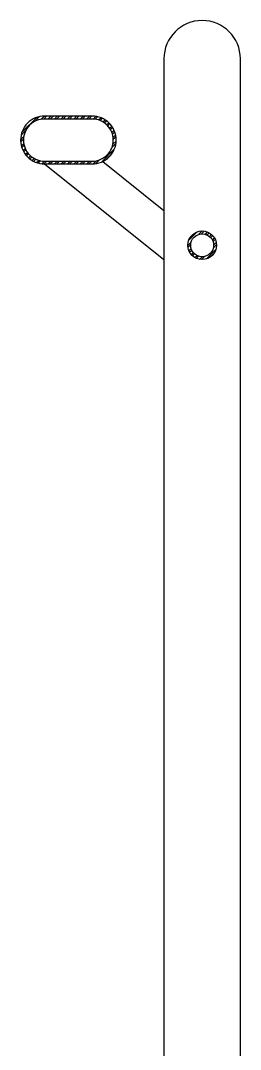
# Model space of a CAD drawing. Extents: x 343299501 to 344531018, y 671200678 to 672446893.
# Drawn here: x 344117328 to 344117558, y 672005912 to 672006988 of the extents above; entities that cross this region are included whole.
import ezdxf

# ---------------------------------------------------------------- set-up
doc = ezdxf.new("R2010")
doc.units = 0
doc.header["$LTSCALE"] = 10
doc.header["$MEASUREMENT"] = 0

msp = doc.modelspace()

# ---------------------------------------------------------------- hatches: boundary and pattern name
h = msp.add_hatch()
h.set_pattern_fill('ANSI32', color=8)
h.set_pattern_definition([(45, (344110015.0896, 672004614.894), (-3.367596, 3.367596), []), (45, (344110017.3346, 672004614.894), (-3.367596, 3.367596), [])])
edge = h.paths.add_edge_path()
edge.add_line((344117353.4, 672006885.3), (344117403.4, 672006885.3))
edge.add_arc((344117403.4, 672006863.3), 22, 0, 90, ccw=False)
edge.add_arc((344117403.4, 672006863.3), 22, -90, 0, ccw=False)
edge.add_line((344117403.4, 672006841.3), (344117390.8, 672006841.3))
edge.add_line((344117390.8, 672006841.3), (344117390.8, 672006838.3))
edge.add_line((344117390.8, 672006838.3), (344117403.4, 672006838.3))
edge.add_arc((344117403.4, 672006863.3), 25, 270, 360)
edge.add_arc((344117403.4, 672006863.3), 25, 0, 90)
edge.add_line((344117403.4, 672006888.3), (344117353.4, 672006888.3))
edge.add_arc((344117353.4, 672006863.3), 25, 90, 180)
edge.add_arc((344117353.4, 672006863.3), 25, 180, 270)
edge.add_line((344117353.4, 672006838.3), (344117390.6, 672006838.3))
edge.add_line((344117390.6, 672006838.3), (344117390.6, 672006841.3))
edge.add_line((344117390.6, 672006841.3), (344117353.4, 672006841.3))
edge.add_arc((344117353.4, 672006863.3), 22, 180, 270, ccw=False)
edge.add_arc((344117353.4, 672006863.3), 22, 90, 180, ccw=False)
h = msp.add_hatch()
h.set_pattern_fill('ANSI32', color=8)
h.set_pattern_definition([(45, (344101336.0133, 672004797.056), (-3.367596, 3.367596), []), (45, (344101338.2584, 672004797.056), (-3.367596, 3.367596), [])])
h.paths.add_polyline_path([(344117503.4, 672006753.3, 1), (344117533.4, 672006753.3, 1)])
h.paths.add_polyline_path([(344117530.4, 672006753.3, -1), (344117506.4, 672006753.3, -1)], flags=16)

# ---------------------------------------------------------------- linework, layer by layer
at = {"color": 8}
for points in [[(344117558.4, 672005668.3), (344117558.4, 672006948.3, 1), (344117478.4, 672006948.3), (344117478.4, 672005668.3)], [(344117391.4, 672006838.3), (344117403.4, 672006838.3, 0.414214), (344117428.4, 672006863.3), (344117428.4, 672006863.3, 0.414214), (344117403.4, 672006888.3), (344117353.4, 672006888.3, 0.414214), (344117328.4, 672006863.3), (344117328.4, 672006863.3, 0.414214), (344117353.4, 672006838.3), (344117403.4, 672006838.3)], [(344117391.4, 672006841.3), (344117403.4, 672006841.3, 0.414214), (344117425.4, 672006863.3, 0.414214), (344117403.4, 672006885.3), (344117353.4, 672006885.3, 0.414214), (344117331.4, 672006863.3, 0.414214), (344117353.4, 672006841.3), (344117391.4, 672006841.3)]]:
    msp.add_lwpolyline(points, format="xyb", dxfattribs=at)
for points in [[(344117353.4, 672006838.3), (344117478.4, 672006738.3)], [(344117414.3, 672006840.8), (344117478.4, 672006789.5)]]:
    msp.add_lwpolyline(points, dxfattribs=at)
for radius in [15, 12]:
    msp.add_circle((344117518.4, 672006753.3), radius, dxfattribs=at)

doc.saveas('drawing.dxf')
